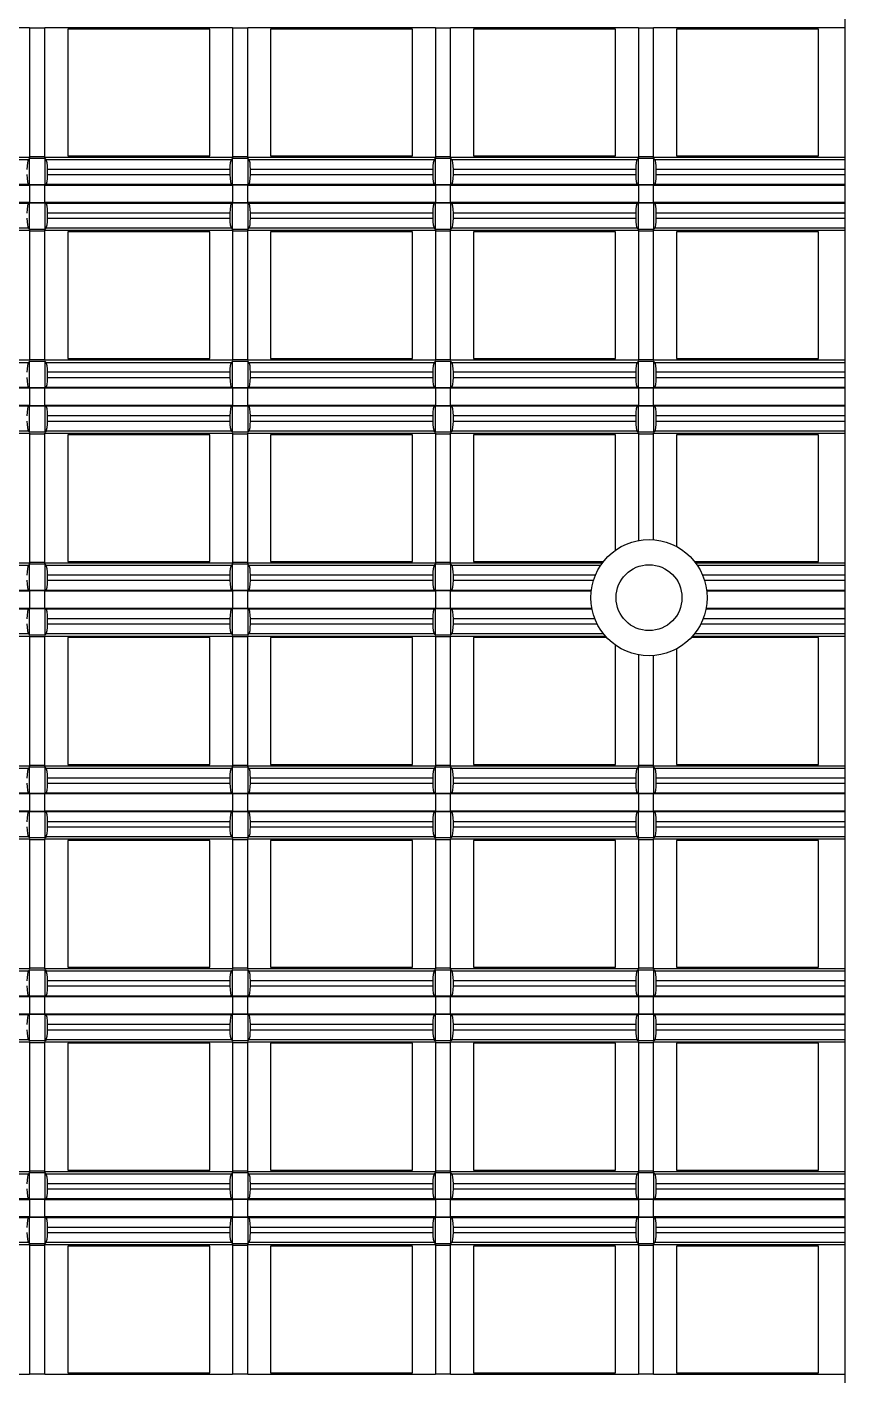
# Model space of a CAD drawing. Header units: inches. Extents: x 0 to 653, y 0 to 346.
# Drawn here: x 111.72 to 127.84, y 268.09 to 294.67 of the extents above; entities that cross this region are included whole.
import ezdxf

# ---------------------------------------------------------------- set-up
doc = ezdxf.new("R2010")
doc.units = ezdxf.units.IN
doc.header["$LTSCALE"] = 35.925693
doc.header["$MEASUREMENT"] = 0
doc.layers.get('0').update_dxf_attribs({"linetype": 'CONTINUOUS'})
doc.layers.add('2', color=7, linetype='CONTINUOUS')
doc.layers.add('71', color=7, linetype='CONTINUOUS')

msp = doc.modelspace()

# ---------------------------------------------------------------- linework, layer by layer
at = {"color": 3, "linetype": 'Continuous'}
msp.add_circle((123.981, 283.418), 0.65, dxfattribs=at)
at = {"layer": '2', "color": 132, "linetype": 'Continuous', "true_color": 0x00cccc}
for p, q in [((127.845, 191.471), (127.845, 319.291)), ((108.072, 294.662), (111.772, 294.662)), ((111.772, 294.662), (111.772, 292.099)), ((112.072, 294.644), (111.772, 294.644)), ((112.072, 292.099), (112.072, 294.662)), ((112.072, 294.662), (115.772, 294.662)), ((112.522, 294.63), (112.522, 292.131)), ((115.322, 294.63), (112.522, 294.63)), ((115.322, 292.131), (115.322, 294.63)), ((115.772, 294.662), (115.772, 292.099)), ((116.072, 294.644), (115.772, 294.644)), ((116.072, 292.099), (116.072, 294.662)), ((116.072, 294.662), (119.771, 294.662)), ((116.522, 294.63), (116.522, 292.131)), ((119.321, 294.63), (116.522, 294.63)), ((119.321, 292.131), (119.321, 294.63)), ((119.771, 294.662), (119.771, 292.099)), ((120.071, 294.644), (119.771, 294.644)), ((120.071, 292.099), (120.071, 294.662)), ((120.071, 294.662), (123.771, 294.662)), ((120.521, 294.63), (120.521, 292.131)), ((123.321, 294.63), (120.521, 294.63)), ((123.321, 292.131), (123.321, 294.63)), ((123.771, 294.662), (123.771, 292.099)), ((124.071, 294.644), (123.771, 294.644)), ((124.071, 292.099), (124.071, 294.662)), ((124.071, 294.662), (127.845, 294.662)), ((124.521, 294.63), (124.521, 292.131)), ((127.321, 294.63), (124.521, 294.63)), ((127.321, 292.131), (127.321, 294.63)), ((111.772, 292.117), (112.072, 292.117)), ((112.522, 292.131), (115.322, 292.131)), ((115.772, 292.117), (116.072, 292.117)), ((116.522, 292.131), (119.321, 292.131)), ((119.771, 292.117), (120.071, 292.117)), ((120.521, 292.131), (123.321, 292.131)), ((123.771, 292.117), (124.071, 292.117)), ((124.521, 292.131), (127.321, 292.131)), ((111.772, 292.099), (108.072, 292.099)), ((108.095, 292.058), (111.748, 292.058)), ((111.772, 292.082), (111.748, 292.058)), ((111.772, 291.558), (111.772, 292.082)), ((111.772, 292.082), (112.072, 292.082)), ((115.772, 292.099), (112.072, 292.099)), ((112.072, 292.082), (112.072, 291.558)), ((112.095, 292.058), (112.072, 292.082)), ((112.095, 292.058), (115.748, 292.058)), ((112.124, 291.762), (112.124, 291.861)), ((115.719, 291.861), (112.124, 291.861)), ((115.719, 291.861), (115.719, 291.762)), ((115.772, 292.082), (115.748, 292.058)), ((115.772, 291.558), (115.772, 292.082)), ((115.772, 292.082), (116.072, 292.082)), ((119.771, 292.099), (116.072, 292.099)), ((116.072, 292.082), (116.072, 291.558)), ((116.095, 292.058), (116.072, 292.082)), ((116.095, 292.058), (119.748, 292.058)), ((116.124, 291.762), (116.124, 291.861)), ((119.719, 291.861), (116.124, 291.861)), ((119.719, 291.861), (119.719, 291.762)), ((119.771, 292.082), (119.748, 292.058)), ((119.771, 291.558), (119.771, 292.082)), ((119.771, 292.082), (120.071, 292.082)), ((123.771, 292.099), (120.071, 292.099)), ((120.071, 292.082), (120.071, 291.558)), ((120.095, 292.058), (120.071, 292.082)), ((120.095, 292.058), (123.748, 292.058)), ((120.124, 291.762), (120.124, 291.861)), ((123.719, 291.861), (120.124, 291.861)), ((123.719, 291.861), (123.719, 291.762)), ((123.771, 292.082), (123.748, 292.058)), ((123.771, 291.558), (123.771, 292.082)), ((123.771, 292.082), (124.071, 292.082)), ((127.845, 292.099), (124.071, 292.099)), ((124.071, 292.082), (124.071, 291.558)), ((124.095, 292.058), (124.071, 292.082)), ((124.095, 292.058), (127.845, 292.058)), ((124.124, 291.762), (124.124, 291.861)), ((127.845, 291.861), (124.124, 291.861)), ((112.124, 291.762), (115.719, 291.762)), ((116.124, 291.762), (119.719, 291.762)), ((120.124, 291.762), (123.719, 291.762)), ((124.124, 291.762), (127.845, 291.762)), ((108.072, 291.554), (111.772, 291.554)), ((111.753, 291.562), (108.09, 291.562)), ((111.753, 291.562), (111.772, 291.558)), ((112.072, 291.558), (111.772, 291.558)), ((111.772, 291.554), (111.772, 291.207)), ((112.072, 291.551), (111.772, 291.551)), ((112.072, 291.558), (112.09, 291.562)), ((112.072, 291.207), (112.072, 291.554)), ((112.072, 291.554), (115.772, 291.554)), ((115.753, 291.562), (112.09, 291.562)), ((115.753, 291.562), (115.772, 291.558)), ((116.072, 291.558), (115.772, 291.558)), ((115.772, 291.554), (115.772, 291.207)), ((116.072, 291.551), (115.772, 291.551)), ((116.072, 291.558), (116.09, 291.562)), ((116.072, 291.207), (116.072, 291.554)), ((116.072, 291.554), (119.771, 291.554)), ((119.753, 291.562), (116.09, 291.562)), ((119.753, 291.562), (119.771, 291.558)), ((120.071, 291.558), (119.771, 291.558)), ((119.771, 291.554), (119.771, 291.207)), ((120.071, 291.551), (119.771, 291.551)), ((120.071, 291.558), (120.09, 291.562)), ((120.071, 291.207), (120.071, 291.554)), ((120.071, 291.554), (123.771, 291.554)), ((123.753, 291.562), (120.09, 291.562)), ((123.753, 291.562), (123.771, 291.558)), ((124.071, 291.558), (123.771, 291.558)), ((123.771, 291.554), (123.771, 291.207)), ((124.071, 291.551), (123.771, 291.551)), ((124.071, 291.558), (124.09, 291.562)), ((124.071, 291.207), (124.071, 291.554)), ((124.071, 291.554), (127.845, 291.554)), ((127.845, 291.562), (124.09, 291.562)), ((111.772, 291.207), (108.072, 291.207)), ((108.09, 291.199), (111.753, 291.199)), ((111.772, 291.203), (111.753, 291.199)), ((111.772, 291.21), (112.072, 291.21)), ((111.772, 290.679), (111.772, 291.203)), ((111.772, 291.203), (112.072, 291.203)), ((115.772, 291.207), (112.072, 291.207)), ((112.072, 291.203), (112.072, 290.679)), ((112.09, 291.199), (112.072, 291.203)), ((112.09, 291.199), (115.753, 291.199)), ((115.772, 291.203), (115.753, 291.199)), ((115.772, 291.21), (116.072, 291.21)), ((115.772, 290.679), (115.772, 291.203)), ((115.772, 291.203), (116.072, 291.203)), ((119.771, 291.207), (116.072, 291.207)), ((116.072, 291.203), (116.072, 290.679)), ((116.09, 291.199), (116.072, 291.203)), ((116.09, 291.199), (119.753, 291.199)), ((119.771, 291.203), (119.753, 291.199)), ((119.771, 291.21), (120.071, 291.21)), ((119.771, 290.679), (119.771, 291.203)), ((119.771, 291.203), (120.071, 291.203)), ((123.771, 291.207), (120.071, 291.207)), ((120.071, 291.203), (120.071, 290.679)), ((120.09, 291.199), (120.071, 291.203)), ((120.09, 291.199), (123.753, 291.199)), ((123.771, 291.203), (123.753, 291.199)), ((123.771, 291.21), (124.071, 291.21)), ((123.771, 290.679), (123.771, 291.203)), ((123.771, 291.203), (124.071, 291.203)), ((127.845, 291.207), (124.071, 291.207)), ((124.071, 291.203), (124.071, 290.679)), ((124.09, 291.199), (124.071, 291.203)), ((124.09, 291.199), (127.845, 291.199)), ((112.124, 290.9), (112.124, 291)), ((115.719, 291), (112.124, 291)), ((112.124, 290.9), (115.719, 290.9)), ((115.719, 291), (115.719, 290.9)), ((116.124, 290.9), (116.124, 291)), ((119.719, 291), (116.124, 291)), ((116.124, 290.9), (119.719, 290.9)), ((119.719, 291), (119.719, 290.9)), ((120.124, 290.9), (120.124, 291)), ((123.719, 291), (120.124, 291)), ((120.124, 290.9), (123.719, 290.9)), ((123.719, 291), (123.719, 290.9)), ((124.124, 290.9), (124.124, 291)), ((127.845, 291), (124.124, 291)), ((124.124, 290.9), (127.845, 290.9)), ((108.072, 290.662), (111.772, 290.662)), ((111.748, 290.703), (108.095, 290.703)), ((111.748, 290.703), (111.772, 290.679)), ((112.072, 290.679), (111.772, 290.679)), ((111.772, 290.662), (111.772, 288.099)), ((112.072, 290.644), (111.772, 290.644)), ((112.072, 290.679), (112.095, 290.703)), ((112.072, 288.099), (112.072, 290.662)), ((112.072, 290.662), (115.772, 290.662)), ((115.748, 290.703), (112.095, 290.703)), ((112.522, 290.631), (112.522, 288.131)), ((115.322, 290.631), (112.522, 290.631)), ((115.322, 288.131), (115.322, 290.631)), ((115.748, 290.703), (115.772, 290.679)), ((116.072, 290.679), (115.772, 290.679)), ((115.772, 290.662), (115.772, 288.099)), ((116.072, 290.644), (115.772, 290.644)), ((116.072, 290.679), (116.095, 290.703)), ((116.072, 288.099), (116.072, 290.662)), ((116.072, 290.662), (119.771, 290.662)), ((119.748, 290.703), (116.095, 290.703)), ((116.522, 290.631), (116.522, 288.131)), ((119.321, 290.631), (116.522, 290.631)), ((119.321, 288.131), (119.321, 290.631)), ((119.748, 290.703), (119.771, 290.679)), ((120.071, 290.679), (119.771, 290.679)), ((119.771, 290.662), (119.771, 288.099)), ((120.071, 290.644), (119.771, 290.644)), ((120.071, 290.679), (120.095, 290.703)), ((120.071, 288.099), (120.071, 290.662)), ((120.071, 290.662), (123.771, 290.662)), ((123.748, 290.703), (120.095, 290.703)), ((120.521, 290.631), (120.521, 288.131)), ((123.321, 290.631), (120.521, 290.631)), ((123.321, 288.131), (123.321, 290.631)), ((123.748, 290.703), (123.771, 290.679)), ((124.071, 290.679), (123.771, 290.679)), ((123.771, 290.662), (123.771, 288.099)), ((124.071, 290.644), (123.771, 290.644)), ((124.071, 290.679), (124.095, 290.703)), ((124.071, 288.099), (124.071, 290.662)), ((124.071, 290.662), (127.845, 290.662)), ((127.845, 290.703), (124.095, 290.703)), ((124.521, 290.631), (124.521, 288.131)), ((127.321, 290.631), (124.521, 290.631)), ((127.321, 288.131), (127.321, 290.631)), ((112.522, 288.131), (115.322, 288.131)), ((116.522, 288.131), (119.321, 288.131)), ((120.521, 288.131), (123.321, 288.131)), ((124.521, 288.131), (127.321, 288.131)), ((111.772, 288.099), (108.072, 288.099)), ((108.095, 288.058), (111.748, 288.058)), ((111.772, 288.082), (111.748, 288.058)), ((111.772, 288.117), (112.072, 288.117)), ((111.772, 287.558), (111.772, 288.082)), ((111.772, 288.082), (112.072, 288.082)), ((115.772, 288.099), (112.072, 288.099)), ((112.072, 288.082), (112.072, 287.558)), ((112.095, 288.058), (112.072, 288.082)), ((112.095, 288.058), (115.748, 288.058)), ((112.124, 287.762), (112.124, 287.861)), ((115.719, 287.861), (112.124, 287.861)), ((115.719, 287.861), (115.719, 287.762)), ((115.772, 288.082), (115.748, 288.058)), ((115.772, 288.117), (116.072, 288.117)), ((115.772, 287.558), (115.772, 288.082)), ((115.772, 288.082), (116.072, 288.082)), ((119.771, 288.099), (116.072, 288.099)), ((116.072, 288.082), (116.072, 287.558)), ((116.095, 288.058), (116.072, 288.082)), ((116.095, 288.058), (119.748, 288.058)), ((116.124, 287.762), (116.124, 287.861)), ((119.719, 287.861), (116.124, 287.861)), ((119.719, 287.861), (119.719, 287.762)), ((119.771, 288.082), (119.748, 288.058)), ((119.771, 288.117), (120.071, 288.117)), ((119.771, 287.558), (119.771, 288.082)), ((119.771, 288.082), (120.071, 288.082)), ((123.771, 288.099), (120.071, 288.099)), ((120.071, 288.082), (120.071, 287.558)), ((120.095, 288.058), (120.071, 288.082)), ((120.095, 288.058), (123.748, 288.058)), ((120.124, 287.762), (120.124, 287.861)), ((123.719, 287.861), (120.124, 287.861)), ((123.719, 287.861), (123.719, 287.762)), ((123.771, 288.082), (123.748, 288.058)), ((123.771, 288.117), (124.071, 288.117)), ((123.771, 287.558), (123.771, 288.082)), ((123.771, 288.082), (124.071, 288.082)), ((127.845, 288.099), (124.071, 288.099)), ((124.071, 288.082), (124.071, 287.558)), ((124.095, 288.058), (124.071, 288.082)), ((124.095, 288.058), (127.845, 288.058)), ((124.124, 287.762), (124.124, 287.861)), ((127.845, 287.861), (124.124, 287.861)), ((112.124, 287.762), (115.719, 287.762)), ((116.124, 287.762), (119.719, 287.762)), ((120.124, 287.762), (123.719, 287.762)), ((124.124, 287.762), (127.845, 287.762)), ((108.072, 287.555), (111.772, 287.555)), ((111.753, 287.562), (108.09, 287.562)), ((111.753, 287.562), (111.772, 287.558)), ((112.072, 287.558), (111.772, 287.558)), ((111.772, 287.555), (111.772, 287.207)), ((112.072, 287.551), (111.772, 287.551)), ((112.072, 287.558), (112.09, 287.562)), ((112.072, 287.207), (112.072, 287.555)), ((112.072, 287.555), (115.772, 287.555)), ((115.753, 287.562), (112.09, 287.562)), ((115.753, 287.562), (115.772, 287.558)), ((116.072, 287.558), (115.772, 287.558)), ((115.772, 287.555), (115.772, 287.207)), ((116.072, 287.551), (115.772, 287.551)), ((116.072, 287.558), (116.09, 287.562)), ((116.072, 287.207), (116.072, 287.555)), ((116.072, 287.555), (119.771, 287.555)), ((119.753, 287.562), (116.09, 287.562)), ((119.753, 287.562), (119.771, 287.558)), ((120.071, 287.558), (119.771, 287.558)), ((119.771, 287.555), (119.771, 287.207)), ((120.071, 287.551), (119.771, 287.551)), ((120.071, 287.558), (120.09, 287.562)), ((120.071, 287.207), (120.071, 287.555)), ((120.071, 287.555), (123.771, 287.555)), ((123.753, 287.562), (120.09, 287.562)), ((123.753, 287.562), (123.771, 287.558)), ((124.071, 287.558), (123.771, 287.558)), ((123.771, 287.555), (123.771, 287.207)), ((124.071, 287.551), (123.771, 287.551)), ((124.071, 287.558), (124.09, 287.562)), ((124.071, 287.207), (124.071, 287.555)), ((124.071, 287.555), (127.845, 287.555)), ((127.845, 287.562), (124.09, 287.562)), ((111.772, 287.207), (108.072, 287.207)), ((108.09, 287.199), (111.753, 287.199)), ((111.772, 287.203), (111.753, 287.199)), ((111.772, 287.21), (112.072, 287.21)), ((111.772, 286.68), (111.772, 287.203)), ((111.772, 287.203), (112.072, 287.203)), ((115.772, 287.207), (112.072, 287.207)), ((112.072, 287.203), (112.072, 286.68)), ((112.09, 287.199), (112.072, 287.203)), ((112.09, 287.199), (115.753, 287.199)), ((115.772, 287.203), (115.753, 287.199)), ((115.772, 287.21), (116.072, 287.21)), ((115.772, 286.68), (115.772, 287.203)), ((115.772, 287.203), (116.072, 287.203)), ((119.771, 287.207), (116.072, 287.207)), ((116.072, 287.203), (116.072, 286.68)), ((116.09, 287.199), (116.072, 287.203)), ((116.09, 287.199), (119.753, 287.199)), ((119.771, 287.203), (119.753, 287.199)), ((119.771, 287.21), (120.071, 287.21)), ((119.771, 286.68), (119.771, 287.203)), ((119.771, 287.203), (120.071, 287.203)), ((123.771, 287.207), (120.071, 287.207)), ((120.071, 287.203), (120.071, 286.68)), ((120.09, 287.199), (120.071, 287.203)), ((120.09, 287.199), (123.753, 287.199)), ((123.771, 287.203), (123.753, 287.199)), ((123.771, 287.21), (124.071, 287.21)), ((123.771, 286.68), (123.771, 287.203)), ((123.771, 287.203), (124.071, 287.203)), ((127.845, 287.207), (124.071, 287.207)), ((124.071, 287.203), (124.071, 286.68)), ((124.09, 287.199), (124.071, 287.203)), ((124.09, 287.199), (127.845, 287.199)), ((112.124, 286.9), (112.124, 287)), ((115.719, 287), (112.124, 287)), ((112.124, 286.9), (115.719, 286.9)), ((115.719, 287), (115.719, 286.9)), ((116.124, 286.9), (116.124, 287)), ((119.719, 287), (116.124, 287)), ((116.124, 286.9), (119.719, 286.9)), ((119.719, 287), (119.719, 286.9)), ((120.124, 286.9), (120.124, 287)), ((123.719, 287), (120.124, 287)), ((120.124, 286.9), (123.719, 286.9)), ((123.719, 287), (123.719, 286.9)), ((124.124, 286.9), (124.124, 287)), ((127.845, 287), (124.124, 287)), ((124.124, 286.9), (127.845, 286.9)), ((108.072, 286.662), (111.772, 286.662)), ((111.748, 286.703), (108.095, 286.703)), ((111.748, 286.703), (111.772, 286.68)), ((112.072, 286.68), (111.772, 286.68)), ((111.772, 286.662), (111.772, 284.099)), ((112.072, 286.644), (111.772, 286.644)), ((112.072, 286.68), (112.095, 286.703)), ((112.072, 284.099), (112.072, 286.662)), ((112.072, 286.662), (115.772, 286.662)), ((115.748, 286.703), (112.095, 286.703)), ((112.522, 286.631), (112.522, 284.131)), ((115.322, 286.631), (112.522, 286.631)), ((115.322, 284.131), (115.322, 286.631)), ((115.748, 286.703), (115.772, 286.68)), ((116.072, 286.68), (115.772, 286.68)), ((115.772, 286.662), (115.772, 284.099)), ((116.072, 286.644), (115.772, 286.644)), ((116.072, 286.68), (116.095, 286.703)), ((116.072, 284.099), (116.072, 286.662)), ((116.072, 286.662), (119.771, 286.662)), ((119.748, 286.703), (116.095, 286.703)), ((116.522, 286.631), (116.522, 284.131)), ((119.321, 286.631), (116.522, 286.631)), ((119.321, 284.131), (119.321, 286.631)), ((119.748, 286.703), (119.771, 286.68)), ((120.071, 286.68), (119.771, 286.68)), ((119.771, 286.662), (119.771, 284.099)), ((120.071, 286.644), (119.771, 286.644)), ((120.071, 286.68), (120.095, 286.703)), ((120.071, 284.099), (120.071, 286.662)), ((120.071, 286.662), (123.771, 286.662)), ((123.748, 286.703), (120.095, 286.703)), ((120.521, 286.631), (120.521, 284.131)), ((123.321, 286.631), (120.521, 286.631)), ((123.321, 284.355), (123.321, 286.631)), ((123.748, 286.703), (123.771, 286.68)), ((124.071, 286.68), (123.771, 286.68)), ((123.771, 286.662), (123.771, 284.545)), ((124.071, 286.644), (123.771, 286.644)), ((124.071, 286.68), (124.095, 286.703)), ((124.071, 284.56), (124.071, 286.662)), ((124.071, 286.662), (127.845, 286.662)), ((127.845, 286.703), (124.095, 286.703)), ((124.521, 286.631), (124.521, 284.429)), ((127.321, 286.631), (124.521, 286.631)), ((127.321, 284.131), (127.321, 286.631)), ((111.772, 284.099), (108.072, 284.099)), ((108.095, 284.058), (111.748, 284.058)), ((111.772, 284.082), (111.748, 284.058)), ((111.772, 284.117), (112.072, 284.117)), ((111.772, 283.558), (111.772, 284.082)), ((111.772, 284.082), (112.072, 284.082)), ((115.772, 284.099), (112.072, 284.099)), ((112.072, 284.082), (112.072, 283.558)), ((112.095, 284.058), (112.072, 284.082)), ((112.095, 284.058), (115.748, 284.058)), ((112.522, 284.131), (115.322, 284.131)), ((115.772, 284.082), (115.748, 284.058)), ((115.772, 284.117), (116.072, 284.117)), ((115.772, 283.558), (115.772, 284.082)), ((115.772, 284.082), (116.072, 284.082)), ((119.771, 284.099), (116.072, 284.099)), ((116.072, 284.082), (116.072, 283.558)), ((116.095, 284.058), (116.072, 284.082)), ((116.095, 284.058), (119.748, 284.058)), ((116.522, 284.131), (119.321, 284.131)), ((119.771, 284.082), (119.748, 284.058)), ((119.771, 284.117), (120.071, 284.117)), ((119.771, 283.558), (119.771, 284.082)), ((119.771, 284.082), (120.071, 284.082)), ((123.06, 284.099), (120.071, 284.099)), ((120.071, 284.082), (120.071, 283.558)), ((120.095, 284.058), (120.071, 284.082)), ((120.095, 284.058), (123.031, 284.058)), ((120.521, 284.131), (123.084, 284.131)), ((124.878, 284.131), (127.321, 284.131)), ((127.845, 284.099), (124.902, 284.099)), ((124.931, 284.058), (127.845, 284.058)), ((112.124, 283.762), (112.124, 283.861)), ((115.719, 283.861), (112.124, 283.861)), ((112.124, 283.762), (115.719, 283.762)), ((115.719, 283.861), (115.719, 283.762)), ((116.124, 283.762), (116.124, 283.861)), ((119.719, 283.861), (116.124, 283.861)), ((116.124, 283.762), (119.719, 283.762)), ((119.719, 283.861), (119.719, 283.762)), ((120.124, 283.762), (120.124, 283.861)), ((122.925, 283.861), (120.124, 283.861)), ((120.124, 283.762), (122.888, 283.762)), ((127.845, 283.861), (125.038, 283.861)), ((125.074, 283.762), (127.845, 283.762)), ((108.072, 283.555), (111.772, 283.555)), ((111.753, 283.562), (108.09, 283.562)), ((111.753, 283.562), (111.772, 283.558)), ((112.072, 283.558), (111.772, 283.558)), ((111.772, 283.555), (111.772, 283.207)), ((112.072, 283.551), (111.772, 283.551)), ((112.072, 283.558), (112.09, 283.562)), ((112.072, 283.207), (112.072, 283.555)), ((112.072, 283.555), (115.772, 283.555)), ((115.753, 283.562), (112.09, 283.562)), ((115.753, 283.562), (115.772, 283.558)), ((116.072, 283.558), (115.772, 283.558)), ((115.772, 283.555), (115.772, 283.207)), ((116.072, 283.551), (115.772, 283.551)), ((116.072, 283.558), (116.09, 283.562)), ((116.072, 283.207), (116.072, 283.555)), ((116.072, 283.555), (119.771, 283.555)), ((119.753, 283.562), (116.09, 283.562)), ((119.753, 283.562), (119.771, 283.558)), ((120.071, 283.558), (119.771, 283.558)), ((119.771, 283.555), (119.771, 283.207)), ((120.071, 283.551), (119.771, 283.551)), ((120.071, 283.558), (120.09, 283.562)), ((120.071, 283.207), (120.071, 283.555)), ((120.071, 283.555), (122.844, 283.555)), ((122.845, 283.562), (120.09, 283.562)), ((127.845, 283.562), (125.118, 283.562)), ((125.119, 283.555), (127.845, 283.555)), ((111.772, 283.207), (108.072, 283.207)), ((108.09, 283.2), (111.753, 283.2)), ((111.772, 283.203), (111.753, 283.2)), ((111.772, 283.21), (112.072, 283.21)), ((111.772, 282.68), (111.772, 283.203)), ((111.772, 283.203), (112.072, 283.203)), ((115.772, 283.207), (112.072, 283.207)), ((112.072, 283.203), (112.072, 282.68)), ((112.09, 283.2), (112.072, 283.203)), ((112.09, 283.2), (115.753, 283.2)), ((115.772, 283.203), (115.753, 283.2)), ((115.772, 283.21), (116.072, 283.21)), ((115.772, 282.68), (115.772, 283.203)), ((115.772, 283.203), (116.072, 283.203)), ((119.771, 283.207), (116.072, 283.207)), ((116.072, 283.203), (116.072, 282.68)), ((116.09, 283.2), (116.072, 283.203)), ((116.09, 283.2), (119.753, 283.2)), ((119.771, 283.203), (119.753, 283.2)), ((119.771, 283.21), (120.071, 283.21)), ((119.771, 282.68), (119.771, 283.203)), ((119.771, 283.203), (120.071, 283.203)), ((122.856, 283.207), (120.071, 283.207)), ((120.071, 283.203), (120.071, 282.68)), ((120.09, 283.2), (120.071, 283.203)), ((120.09, 283.2), (122.857, 283.2)), ((125.105, 283.2), (127.845, 283.2)), ((127.845, 283.207), (125.107, 283.207)), ((112.124, 282.9), (112.124, 283)), ((115.719, 283), (112.124, 283)), ((112.124, 282.9), (115.719, 282.9)), ((115.719, 283), (115.719, 282.9)), ((116.124, 282.9), (116.124, 283)), ((119.719, 283), (116.124, 283)), ((116.124, 282.9), (119.719, 282.9)), ((119.719, 283), (119.719, 282.9)), ((120.124, 282.9), (120.124, 283)), ((122.915, 283), (120.124, 283)), ((120.124, 282.9), (122.96, 282.9)), ((125.002, 282.9), (127.845, 282.9)), ((127.845, 283), (125.047, 283)), ((108.072, 282.662), (111.772, 282.662)), ((111.748, 282.703), (108.095, 282.703)), ((111.748, 282.703), (111.772, 282.68)), ((112.072, 282.68), (111.772, 282.68)), ((111.772, 282.662), (111.772, 280.099)), ((112.072, 282.644), (111.772, 282.644)), ((112.072, 282.68), (112.095, 282.703)), ((112.072, 280.099), (112.072, 282.662)), ((112.072, 282.662), (115.772, 282.662)), ((115.748, 282.703), (112.095, 282.703)), ((112.522, 282.631), (112.522, 280.131)), ((115.322, 282.631), (112.522, 282.631)), ((115.322, 280.131), (115.322, 282.631)), ((115.748, 282.703), (115.772, 282.68)), ((116.072, 282.68), (115.772, 282.68)), ((115.772, 282.662), (115.772, 280.099)), ((116.072, 282.644), (115.772, 282.644)), ((116.072, 282.68), (116.095, 282.703)), ((116.072, 280.099), (116.072, 282.662)), ((116.072, 282.662), (119.771, 282.662)), ((119.748, 282.703), (116.095, 282.703)), ((116.522, 282.631), (116.522, 280.131)), ((119.321, 282.631), (116.522, 282.631)), ((119.321, 280.131), (119.321, 282.631)), ((119.748, 282.703), (119.771, 282.68)), ((120.071, 282.68), (119.771, 282.68)), ((119.771, 282.662), (119.771, 280.099)), ((120.071, 282.644), (119.771, 282.644)), ((120.071, 282.68), (120.095, 282.703)), ((120.071, 280.099), (120.071, 282.662)), ((120.071, 282.662), (123.121, 282.662)), ((123.087, 282.703), (120.095, 282.703)), ((120.521, 282.631), (120.521, 280.131)), ((123.15, 282.631), (120.521, 282.631)), ((127.321, 282.631), (124.813, 282.631)), ((124.841, 282.662), (127.845, 282.662)), ((127.845, 282.703), (124.876, 282.703)), ((127.321, 280.131), (127.321, 282.631)), ((123.321, 280.131), (123.321, 282.482)), ((123.771, 282.292), (123.771, 280.099)), ((124.521, 282.408), (124.521, 280.131)), ((124.071, 280.099), (124.071, 282.277)), ((111.772, 280.099), (108.072, 280.099)), ((108.095, 280.058), (111.748, 280.058)), ((111.772, 280.082), (111.748, 280.058)), ((111.772, 280.117), (112.072, 280.117)), ((111.772, 279.558), (111.772, 280.082)), ((111.772, 280.082), (112.072, 280.082)), ((115.772, 280.099), (112.072, 280.099)), ((112.072, 280.082), (112.072, 279.558)), ((112.095, 280.058), (112.072, 280.082)), ((112.095, 280.058), (115.748, 280.058)), ((112.522, 280.131), (115.322, 280.131)), ((115.772, 280.082), (115.748, 280.058)), ((115.772, 280.117), (116.072, 280.117)), ((115.772, 279.558), (115.772, 280.082)), ((115.772, 280.082), (116.072, 280.082)), ((119.771, 280.099), (116.072, 280.099)), ((116.072, 280.082), (116.072, 279.558)), ((116.095, 280.058), (116.072, 280.082)), ((116.095, 280.058), (119.748, 280.058)), ((116.522, 280.131), (119.321, 280.131)), ((119.771, 280.082), (119.748, 280.058)), ((119.771, 280.117), (120.071, 280.117)), ((119.771, 279.558), (119.771, 280.082)), ((119.771, 280.082), (120.071, 280.082)), ((123.771, 280.099), (120.071, 280.099)), ((120.071, 280.082), (120.071, 279.558)), ((120.095, 280.058), (120.071, 280.082)), ((120.095, 280.058), (123.748, 280.058)), ((120.521, 280.131), (123.321, 280.131)), ((123.771, 280.082), (123.748, 280.058)), ((123.771, 280.117), (124.071, 280.117)), ((123.771, 279.558), (123.771, 280.082)), ((123.771, 280.082), (124.071, 280.082)), ((127.845, 280.099), (124.071, 280.099)), ((124.071, 280.082), (124.071, 279.558)), ((124.095, 280.058), (124.071, 280.082)), ((124.095, 280.058), (127.845, 280.058)), ((124.521, 280.131), (127.321, 280.131)), ((112.124, 279.762), (112.124, 279.861)), ((115.719, 279.861), (112.124, 279.861)), ((112.124, 279.762), (115.719, 279.762)), ((115.719, 279.861), (115.719, 279.762)), ((116.124, 279.762), (116.124, 279.861)), ((119.719, 279.861), (116.124, 279.861)), ((116.124, 279.762), (119.719, 279.762)), ((119.719, 279.861), (119.719, 279.762)), ((120.124, 279.762), (120.124, 279.861)), ((123.719, 279.861), (120.124, 279.861)), ((120.124, 279.762), (123.719, 279.762)), ((123.719, 279.861), (123.719, 279.762)), ((124.124, 279.762), (124.124, 279.861)), ((127.845, 279.861), (124.124, 279.861)), ((124.124, 279.762), (127.845, 279.762)), ((108.072, 279.555), (111.772, 279.555)), ((111.753, 279.562), (108.09, 279.562)), ((111.753, 279.562), (111.772, 279.558)), ((112.072, 279.558), (111.772, 279.558)), ((111.772, 279.555), (111.772, 279.207)), ((112.072, 279.551), (111.772, 279.551)), ((112.072, 279.558), (112.09, 279.562)), ((112.072, 279.207), (112.072, 279.555)), ((112.072, 279.555), (115.772, 279.555)), ((115.753, 279.562), (112.09, 279.562)), ((115.753, 279.562), (115.772, 279.558)), ((116.072, 279.558), (115.772, 279.558)), ((115.772, 279.555), (115.772, 279.207)), ((116.072, 279.551), (115.772, 279.551)), ((116.072, 279.558), (116.09, 279.562)), ((116.072, 279.207), (116.072, 279.555)), ((116.072, 279.555), (119.771, 279.555)), ((119.753, 279.562), (116.09, 279.562)), ((119.753, 279.562), (119.771, 279.558)), ((120.071, 279.558), (119.771, 279.558)), ((119.771, 279.555), (119.771, 279.207)), ((120.071, 279.551), (119.771, 279.551)), ((120.071, 279.558), (120.09, 279.562)), ((120.071, 279.207), (120.071, 279.555)), ((120.071, 279.555), (123.771, 279.555)), ((123.753, 279.562), (120.09, 279.562)), ((123.753, 279.562), (123.771, 279.558)), ((124.071, 279.558), (123.771, 279.558)), ((123.771, 279.555), (123.771, 279.207)), ((124.071, 279.551), (123.771, 279.551)), ((124.071, 279.558), (124.09, 279.562)), ((124.071, 279.207), (124.071, 279.555)), ((124.071, 279.555), (127.845, 279.555)), ((127.845, 279.562), (124.09, 279.562)), ((111.772, 279.207), (108.072, 279.207)), ((108.09, 279.2), (111.753, 279.2)), ((111.772, 279.203), (111.753, 279.2)), ((111.772, 279.21), (112.072, 279.21)), ((111.772, 278.68), (111.772, 279.203)), ((111.772, 279.203), (112.072, 279.203)), ((115.772, 279.207), (112.072, 279.207)), ((112.072, 279.203), (112.072, 278.68)), ((112.09, 279.2), (112.072, 279.203)), ((112.09, 279.2), (115.753, 279.2)), ((115.772, 279.203), (115.753, 279.2)), ((115.772, 279.21), (116.072, 279.21)), ((115.772, 278.68), (115.772, 279.203)), ((115.772, 279.203), (116.072, 279.203)), ((119.771, 279.207), (116.072, 279.207)), ((116.072, 279.203), (116.072, 278.68)), ((116.09, 279.2), (116.072, 279.203)), ((116.09, 279.2), (119.753, 279.2)), ((119.771, 279.203), (119.753, 279.2)), ((119.771, 279.21), (120.071, 279.21)), ((119.771, 278.68), (119.771, 279.203)), ((119.771, 279.203), (120.071, 279.203)), ((123.771, 279.207), (120.071, 279.207)), ((120.071, 279.203), (120.071, 278.68)), ((120.09, 279.2), (120.071, 279.203)), ((120.09, 279.2), (123.753, 279.2)), ((123.771, 279.203), (123.753, 279.2)), ((123.771, 279.21), (124.071, 279.21)), ((123.771, 278.68), (123.771, 279.203)), ((123.771, 279.203), (124.071, 279.203)), ((127.845, 279.207), (124.071, 279.207)), ((124.071, 279.203), (124.071, 278.68)), ((124.09, 279.2), (124.071, 279.203)), ((124.09, 279.2), (127.845, 279.2)), ((112.124, 278.9), (112.124, 279)), ((115.719, 279), (112.124, 279)), ((112.124, 278.9), (115.719, 278.9)), ((115.719, 279), (115.719, 278.9)), ((116.124, 278.9), (116.124, 279)), ((119.719, 279), (116.124, 279)), ((116.124, 278.9), (119.719, 278.9)), ((119.719, 279), (119.719, 278.9)), ((120.124, 278.9), (120.124, 279)), ((123.719, 279), (120.124, 279)), ((120.124, 278.9), (123.719, 278.9)), ((123.719, 279), (123.719, 278.9)), ((124.124, 278.9), (124.124, 279)), ((127.845, 279), (124.124, 279)), ((124.124, 278.9), (127.845, 278.9)), ((108.072, 278.662), (111.772, 278.662)), ((111.748, 278.703), (108.095, 278.703)), ((111.748, 278.703), (111.772, 278.68)), ((112.072, 278.68), (111.772, 278.68)), ((111.772, 278.662), (111.772, 276.099)), ((112.072, 278.644), (111.772, 278.644)), ((112.072, 278.68), (112.095, 278.703)), ((112.072, 276.099), (112.072, 278.662)), ((112.072, 278.662), (115.772, 278.662)), ((115.748, 278.703), (112.095, 278.703)), ((112.522, 278.631), (112.522, 276.131)), ((115.322, 278.631), (112.522, 278.631)), ((115.322, 276.131), (115.322, 278.631)), ((115.748, 278.703), (115.772, 278.68)), ((116.072, 278.68), (115.772, 278.68)), ((115.772, 278.662), (115.772, 276.099)), ((116.072, 278.644), (115.772, 278.644)), ((116.072, 278.68), (116.095, 278.703)), ((116.072, 276.099), (116.072, 278.662)), ((116.072, 278.662), (119.771, 278.662)), ((119.748, 278.703), (116.095, 278.703)), ((116.522, 278.631), (116.522, 276.131)), ((119.321, 278.631), (116.522, 278.631)), ((119.321, 276.131), (119.321, 278.631)), ((119.748, 278.703), (119.771, 278.68)), ((120.071, 278.68), (119.771, 278.68)), ((119.771, 278.662), (119.771, 276.099)), ((120.071, 278.644), (119.771, 278.644)), ((120.071, 278.68), (120.095, 278.703)), ((120.071, 276.099), (120.071, 278.662)), ((120.071, 278.662), (123.771, 278.662)), ((123.748, 278.703), (120.095, 278.703)), ((120.521, 278.631), (120.521, 276.131)), ((123.321, 278.631), (120.521, 278.631)), ((123.321, 276.131), (123.321, 278.631)), ((123.748, 278.703), (123.771, 278.68)), ((124.071, 278.68), (123.771, 278.68)), ((123.771, 278.662), (123.771, 276.099)), ((124.071, 278.644), (123.771, 278.644)), ((124.071, 278.68), (124.095, 278.703)), ((124.071, 276.099), (124.071, 278.662)), ((124.071, 278.662), (127.845, 278.662)), ((127.845, 278.703), (124.095, 278.703)), ((124.521, 278.631), (124.521, 276.131)), ((127.321, 278.631), (124.521, 278.631)), ((127.321, 276.131), (127.321, 278.631)), ((111.772, 276.099), (108.072, 276.099)), ((108.095, 276.059), (111.748, 276.059)), ((111.772, 276.082), (111.748, 276.059)), ((111.772, 276.117), (112.072, 276.117)), ((111.772, 275.558), (111.772, 276.082)), ((111.772, 276.082), (112.072, 276.082)), ((115.772, 276.099), (112.072, 276.099)), ((112.072, 276.082), (112.072, 275.558)), ((112.095, 276.059), (112.072, 276.082)), ((112.095, 276.059), (115.748, 276.059)), ((112.522, 276.131), (115.322, 276.131)), ((115.772, 276.082), (115.748, 276.059)), ((115.772, 276.117), (116.072, 276.117)), ((115.772, 275.558), (115.772, 276.082)), ((115.772, 276.082), (116.072, 276.082)), ((119.771, 276.099), (116.072, 276.099)), ((116.072, 276.082), (116.072, 275.558)), ((116.095, 276.059), (116.072, 276.082)), ((116.095, 276.059), (119.748, 276.059)), ((116.522, 276.131), (119.321, 276.131)), ((119.771, 276.082), (119.748, 276.059)), ((119.771, 276.117), (120.071, 276.117)), ((119.771, 275.558), (119.771, 276.082)), ((119.771, 276.082), (120.071, 276.082)), ((123.771, 276.099), (120.071, 276.099)), ((120.071, 276.082), (120.071, 275.558)), ((120.095, 276.059), (120.071, 276.082)), ((120.095, 276.059), (123.748, 276.059)), ((120.521, 276.131), (123.321, 276.131)), ((123.771, 276.082), (123.748, 276.059)), ((123.771, 276.117), (124.071, 276.117)), ((123.771, 275.558), (123.771, 276.082)), ((123.771, 276.082), (124.071, 276.082)), ((127.845, 276.099), (124.071, 276.099)), ((124.071, 276.082), (124.071, 275.558)), ((124.095, 276.059), (124.071, 276.082)), ((124.095, 276.059), (127.845, 276.059)), ((124.521, 276.131), (127.321, 276.131)), ((112.124, 275.762), (112.124, 275.862)), ((115.719, 275.862), (112.124, 275.862)), ((112.124, 275.762), (115.719, 275.762)), ((115.719, 275.862), (115.719, 275.762)), ((116.124, 275.762), (116.124, 275.862)), ((119.719, 275.862), (116.124, 275.862)), ((116.124, 275.762), (119.719, 275.762)), ((119.719, 275.862), (119.719, 275.762)), ((120.124, 275.762), (120.124, 275.862)), ((123.719, 275.862), (120.124, 275.862)), ((120.124, 275.762), (123.719, 275.762)), ((123.719, 275.862), (123.719, 275.762)), ((124.124, 275.762), (124.124, 275.862)), ((127.845, 275.862), (124.124, 275.862)), ((124.124, 275.762), (127.845, 275.762)), ((108.072, 275.555), (111.772, 275.555)), ((111.753, 275.562), (108.09, 275.562)), ((111.753, 275.562), (111.772, 275.558)), ((112.072, 275.558), (111.772, 275.558)), ((111.772, 275.555), (111.772, 275.207)), ((112.072, 275.551), (111.772, 275.551)), ((112.072, 275.558), (112.09, 275.562)), ((112.072, 275.207), (112.072, 275.555)), ((112.072, 275.555), (115.772, 275.555)), ((115.753, 275.562), (112.09, 275.562)), ((115.753, 275.562), (115.772, 275.558)), ((116.072, 275.558), (115.772, 275.558)), ((115.772, 275.555), (115.772, 275.207)), ((116.072, 275.551), (115.772, 275.551)), ((116.072, 275.558), (116.09, 275.562)), ((116.072, 275.207), (116.072, 275.555)), ((116.072, 275.555), (119.771, 275.555)), ((119.753, 275.562), (116.09, 275.562)), ((119.753, 275.562), (119.771, 275.558)), ((120.071, 275.558), (119.771, 275.558)), ((119.771, 275.555), (119.771, 275.207)), ((120.071, 275.551), (119.771, 275.551)), ((120.071, 275.558), (120.09, 275.562)), ((120.071, 275.207), (120.071, 275.555)), ((120.071, 275.555), (123.771, 275.555)), ((123.753, 275.562), (120.09, 275.562)), ((123.753, 275.562), (123.771, 275.558)), ((124.071, 275.558), (123.771, 275.558)), ((123.771, 275.555), (123.771, 275.207)), ((124.071, 275.551), (123.771, 275.551)), ((124.071, 275.558), (124.09, 275.562)), ((124.071, 275.207), (124.071, 275.555)), ((124.071, 275.555), (127.845, 275.555)), ((127.845, 275.562), (124.09, 275.562)), ((111.772, 275.207), (108.072, 275.207)), ((108.09, 275.2), (111.753, 275.2)), ((111.772, 275.203), (111.753, 275.2)), ((111.772, 275.21), (112.072, 275.21)), ((111.772, 274.68), (111.772, 275.203)), ((111.772, 275.203), (112.072, 275.203)), ((115.772, 275.207), (112.072, 275.207)), ((112.072, 275.203), (112.072, 274.68)), ((112.09, 275.2), (112.072, 275.203)), ((112.09, 275.2), (115.753, 275.2)), ((115.772, 275.203), (115.753, 275.2)), ((115.772, 275.21), (116.072, 275.21)), ((115.772, 274.68), (115.772, 275.203)), ((115.772, 275.203), (116.072, 275.203)), ((119.771, 275.207), (116.072, 275.207)), ((116.072, 275.203), (116.072, 274.68)), ((116.09, 275.2), (116.072, 275.203)), ((116.09, 275.2), (119.753, 275.2)), ((119.771, 275.203), (119.753, 275.2)), ((119.771, 275.21), (120.071, 275.21)), ((119.771, 274.68), (119.771, 275.203)), ((119.771, 275.203), (120.071, 275.203)), ((123.771, 275.207), (120.071, 275.207)), ((120.071, 275.203), (120.071, 274.68)), ((120.09, 275.2), (120.071, 275.203)), ((120.09, 275.2), (123.753, 275.2)), ((123.771, 275.203), (123.753, 275.2)), ((123.771, 275.21), (124.071, 275.21)), ((123.771, 274.68), (123.771, 275.203)), ((123.771, 275.203), (124.071, 275.203)), ((127.845, 275.207), (124.071, 275.207)), ((124.071, 275.203), (124.071, 274.68)), ((124.09, 275.2), (124.071, 275.203)), ((124.09, 275.2), (127.845, 275.2)), ((112.124, 274.9), (112.124, 275)), ((115.719, 275), (112.124, 275)), ((112.124, 274.9), (115.719, 274.9)), ((115.719, 275), (115.719, 274.9)), ((116.124, 274.9), (116.124, 275)), ((119.719, 275), (116.124, 275)), ((116.124, 274.9), (119.719, 274.9)), ((119.719, 275), (119.719, 274.9)), ((120.124, 274.9), (120.124, 275)), ((123.719, 275), (120.124, 275)), ((120.124, 274.9), (123.719, 274.9)), ((123.719, 275), (123.719, 274.9)), ((124.124, 274.9), (124.124, 275)), ((127.845, 275), (124.124, 275)), ((124.124, 274.9), (127.845, 274.9)), ((108.072, 274.662), (111.772, 274.662)), ((111.748, 274.703), (108.095, 274.703)), ((111.748, 274.703), (111.772, 274.68)), ((112.072, 274.68), (111.772, 274.68)), ((111.772, 274.662), (111.772, 272.1)), ((112.072, 274.644), (111.772, 274.644)), ((112.072, 274.68), (112.095, 274.703)), ((112.072, 272.1), (112.072, 274.662)), ((112.072, 274.662), (115.772, 274.662)), ((115.748, 274.703), (112.095, 274.703)), ((112.522, 274.631), (112.522, 272.131)), ((115.322, 274.631), (112.522, 274.631)), ((115.322, 272.131), (115.322, 274.631)), ((115.748, 274.703), (115.772, 274.68)), ((116.072, 274.68), (115.772, 274.68)), ((115.772, 274.662), (115.772, 272.1)), ((116.072, 274.644), (115.772, 274.644)), ((116.072, 274.68), (116.095, 274.703)), ((116.072, 272.1), (116.072, 274.662)), ((116.072, 274.662), (119.771, 274.662)), ((119.748, 274.703), (116.095, 274.703)), ((116.522, 274.631), (116.522, 272.131)), ((119.321, 274.631), (116.522, 274.631)), ((119.321, 272.131), (119.321, 274.631)), ((119.748, 274.703), (119.771, 274.68)), ((120.071, 274.68), (119.771, 274.68)), ((119.771, 274.662), (119.771, 272.1)), ((120.071, 274.644), (119.771, 274.644)), ((120.071, 274.68), (120.095, 274.703)), ((120.071, 272.1), (120.071, 274.662)), ((120.071, 274.662), (123.771, 274.662)), ((123.748, 274.703), (120.095, 274.703)), ((120.521, 274.631), (120.521, 272.131)), ((123.321, 274.631), (120.521, 274.631)), ((123.321, 272.131), (123.321, 274.631)), ((123.748, 274.703), (123.771, 274.68)), ((124.071, 274.68), (123.771, 274.68)), ((123.771, 274.662), (123.771, 272.1)), ((124.071, 274.644), (123.771, 274.644)), ((124.071, 274.68), (124.095, 274.703)), ((124.071, 272.1), (124.071, 274.662)), ((124.071, 274.662), (127.845, 274.662)), ((127.845, 274.703), (124.095, 274.703)), ((124.521, 274.631), (124.521, 272.131)), ((127.321, 274.631), (124.521, 274.631)), ((127.321, 272.131), (127.321, 274.631)), ((111.772, 272.1), (108.072, 272.1)), ((108.095, 272.059), (111.748, 272.059)), ((111.772, 272.082), (111.748, 272.059)), ((111.772, 272.117), (112.072, 272.117)), ((111.772, 271.558), (111.772, 272.082)), ((111.772, 272.082), (112.072, 272.082)), ((115.772, 272.1), (112.072, 272.1)), ((112.072, 272.082), (112.072, 271.558)), ((112.095, 272.059), (112.072, 272.082)), ((112.095, 272.059), (115.748, 272.059)), ((112.522, 272.131), (115.322, 272.131)), ((115.772, 272.082), (115.748, 272.059)), ((115.772, 272.117), (116.072, 272.117)), ((115.772, 271.558), (115.772, 272.082)), ((115.772, 272.082), (116.072, 272.082)), ((119.771, 272.1), (116.072, 272.1)), ((116.072, 272.082), (116.072, 271.558)), ((116.095, 272.059), (116.072, 272.082)), ((116.095, 272.059), (119.748, 272.059)), ((116.522, 272.131), (119.321, 272.131)), ((119.771, 272.082), (119.748, 272.059)), ((119.771, 272.117), (120.071, 272.117)), ((119.771, 271.558), (119.771, 272.082)), ((119.771, 272.082), (120.071, 272.082)), ((123.771, 272.1), (120.071, 272.1)), ((120.071, 272.082), (120.071, 271.558)), ((120.095, 272.059), (120.071, 272.082)), ((120.095, 272.059), (123.748, 272.059)), ((120.521, 272.131), (123.321, 272.131)), ((123.771, 272.082), (123.748, 272.059)), ((123.771, 272.117), (124.071, 272.117)), ((123.771, 271.558), (123.771, 272.082)), ((123.771, 272.082), (124.071, 272.082)), ((127.845, 272.1), (124.071, 272.1)), ((124.071, 272.082), (124.071, 271.558)), ((124.095, 272.059), (124.071, 272.082)), ((124.095, 272.059), (127.845, 272.059)), ((124.521, 272.131), (127.321, 272.131)), ((112.124, 271.762), (112.124, 271.862)), ((115.719, 271.862), (112.124, 271.862)), ((112.124, 271.762), (115.719, 271.762)), ((115.719, 271.862), (115.719, 271.762)), ((116.124, 271.762), (116.124, 271.862)), ((119.719, 271.862), (116.124, 271.862)), ((116.124, 271.762), (119.719, 271.762)), ((119.719, 271.862), (119.719, 271.762)), ((120.124, 271.762), (120.124, 271.862)), ((123.719, 271.862), (120.124, 271.862)), ((120.124, 271.762), (123.719, 271.762)), ((123.719, 271.862), (123.719, 271.762)), ((124.124, 271.762), (124.124, 271.862)), ((127.845, 271.862), (124.124, 271.862)), ((124.124, 271.762), (127.845, 271.762)), ((108.072, 271.555), (111.772, 271.555)), ((111.753, 271.562), (108.09, 271.562)), ((111.753, 271.562), (111.772, 271.558)), ((112.072, 271.558), (111.772, 271.558)), ((111.772, 271.555), (111.772, 271.207)), ((112.072, 271.551), (111.772, 271.551)), ((112.072, 271.558), (112.09, 271.562)), ((112.072, 271.207), (112.072, 271.555)), ((112.072, 271.555), (115.772, 271.555)), ((115.753, 271.562), (112.09, 271.562)), ((115.753, 271.562), (115.772, 271.558)), ((116.072, 271.558), (115.772, 271.558)), ((115.772, 271.555), (115.772, 271.207)), ((116.072, 271.551), (115.772, 271.551)), ((116.072, 271.558), (116.09, 271.562)), ((116.072, 271.207), (116.072, 271.555)), ((116.072, 271.555), (119.771, 271.555)), ((119.753, 271.562), (116.09, 271.562)), ((119.753, 271.562), (119.771, 271.558)), ((120.071, 271.558), (119.771, 271.558)), ((119.771, 271.555), (119.771, 271.207)), ((120.071, 271.551), (119.771, 271.551)), ((120.071, 271.558), (120.09, 271.562)), ((120.071, 271.207), (120.071, 271.555)), ((120.071, 271.555), (123.771, 271.555)), ((123.753, 271.562), (120.09, 271.562)), ((123.753, 271.562), (123.771, 271.558)), ((124.071, 271.558), (123.771, 271.558)), ((123.771, 271.555), (123.771, 271.207)), ((124.071, 271.551), (123.771, 271.551)), ((124.071, 271.558), (124.09, 271.562)), ((124.071, 271.207), (124.071, 271.555)), ((124.071, 271.555), (127.845, 271.555)), ((127.845, 271.562), (124.09, 271.562)), ((111.772, 271.207), (108.072, 271.207)), ((108.09, 271.2), (111.753, 271.2)), ((111.772, 271.203), (111.753, 271.2)), ((111.772, 271.21), (112.072, 271.21)), ((111.772, 270.68), (111.772, 271.203)), ((111.772, 271.203), (112.072, 271.203)), ((115.772, 271.207), (112.072, 271.207)), ((112.072, 271.203), (112.072, 270.68)), ((112.09, 271.2), (112.072, 271.203)), ((112.09, 271.2), (115.753, 271.2)), ((115.772, 271.203), (115.753, 271.2)), ((115.772, 271.21), (116.072, 271.21)), ((115.772, 270.68), (115.772, 271.203)), ((115.772, 271.203), (116.072, 271.203)), ((119.771, 271.207), (116.072, 271.207)), ((116.072, 271.203), (116.072, 270.68)), ((116.09, 271.2), (116.072, 271.203)), ((116.09, 271.2), (119.753, 271.2)), ((119.771, 271.203), (119.753, 271.2)), ((119.771, 271.21), (120.071, 271.21)), ((119.771, 270.68), (119.771, 271.203)), ((119.771, 271.203), (120.071, 271.203)), ((123.771, 271.207), (120.071, 271.207)), ((120.071, 271.203), (120.071, 270.68)), ((120.09, 271.2), (120.071, 271.203)), ((120.09, 271.2), (123.753, 271.2)), ((123.771, 271.203), (123.753, 271.2)), ((123.771, 271.21), (124.071, 271.21)), ((123.771, 270.68), (123.771, 271.203)), ((123.771, 271.203), (124.071, 271.203)), ((127.845, 271.207), (124.071, 271.207)), ((124.071, 271.203), (124.071, 270.68)), ((124.09, 271.2), (124.071, 271.203)), ((124.09, 271.2), (127.845, 271.2)), ((112.124, 270.9), (112.124, 271)), ((115.719, 271), (112.124, 271)), ((112.124, 270.9), (115.719, 270.9)), ((115.719, 271), (115.719, 270.9)), ((116.124, 270.9), (116.124, 271)), ((119.719, 271), (116.124, 271)), ((116.124, 270.9), (119.719, 270.9)), ((119.719, 271), (119.719, 270.9)), ((120.124, 270.9), (120.124, 271)), ((123.719, 271), (120.124, 271)), ((120.124, 270.9), (123.719, 270.9)), ((123.719, 271), (123.719, 270.9)), ((124.124, 270.9), (124.124, 271)), ((127.845, 271), (124.124, 271)), ((124.124, 270.9), (127.845, 270.9)), ((108.072, 270.662), (111.772, 270.662)), ((111.748, 270.703), (108.095, 270.703)), ((111.748, 270.703), (111.772, 270.68)), ((112.072, 270.68), (111.772, 270.68)), ((111.772, 270.662), (111.772, 268.1)), ((112.072, 270.645), (111.772, 270.645)), ((112.072, 270.68), (112.095, 270.703)), ((112.072, 268.1), (112.072, 270.662)), ((112.072, 270.662), (115.772, 270.662)), ((115.748, 270.703), (112.095, 270.703)), ((112.522, 270.631), (112.522, 268.131)), ((115.322, 270.631), (112.522, 270.631)), ((115.322, 268.131), (115.322, 270.631)), ((115.748, 270.703), (115.772, 270.68)), ((116.072, 270.68), (115.772, 270.68)), ((115.772, 270.662), (115.772, 268.1)), ((116.072, 270.645), (115.772, 270.645)), ((116.072, 270.68), (116.095, 270.703)), ((116.072, 268.1), (116.072, 270.662)), ((116.072, 270.662), (119.771, 270.662)), ((119.748, 270.703), (116.095, 270.703)), ((116.522, 270.631), (116.522, 268.131)), ((119.321, 270.631), (116.522, 270.631)), ((119.321, 268.131), (119.321, 270.631)), ((119.748, 270.703), (119.771, 270.68)), ((120.071, 270.68), (119.771, 270.68)), ((119.771, 270.662), (119.771, 268.1)), ((120.071, 270.645), (119.771, 270.645)), ((120.071, 270.68), (120.095, 270.703)), ((120.071, 268.1), (120.071, 270.662)), ((120.071, 270.662), (123.771, 270.662)), ((123.748, 270.703), (120.095, 270.703)), ((120.521, 270.631), (120.521, 268.131)), ((123.321, 270.631), (120.521, 270.631)), ((123.321, 268.131), (123.321, 270.631)), ((123.748, 270.703), (123.771, 270.68)), ((124.071, 270.68), (123.771, 270.68)), ((123.771, 270.662), (123.771, 268.1)), ((124.071, 270.645), (123.771, 270.645)), ((124.071, 270.68), (124.095, 270.703)), ((124.071, 268.1), (124.071, 270.662)), ((124.071, 270.662), (127.845, 270.662)), ((127.845, 270.703), (124.095, 270.703)), ((124.521, 270.631), (124.521, 268.131)), ((127.321, 270.631), (124.521, 270.631)), ((127.321, 268.131), (127.321, 270.631)), ((111.772, 268.1), (108.072, 268.1)), ((111.772, 268.117), (112.072, 268.117)), ((115.772, 268.1), (112.072, 268.1)), ((112.522, 268.131), (115.322, 268.131)), ((115.772, 268.117), (116.072, 268.117)), ((119.771, 268.1), (116.072, 268.1)), ((116.522, 268.131), (119.321, 268.131)), ((119.771, 268.117), (120.071, 268.117)), ((123.771, 268.1), (120.071, 268.1)), ((120.521, 268.131), (123.321, 268.131)), ((123.771, 268.117), (124.071, 268.117)), ((127.845, 268.1), (124.071, 268.1)), ((124.521, 268.131), (127.321, 268.131))]:
    msp.add_line(p, q, dxfattribs=at)
for centre, start_param, end_param in [((111.754, 291.861), 0.174533, 1.570796), ((112.089, 291.861), -1.570796, -0.174533), ((115.754, 291.861), 0.174533, 1.570796), ((116.089, 291.861), -1.570796, -0.174533), ((119.754, 291.861), 0.174533, 1.570796), ((120.089, 291.861), -1.570796, -0.174533), ((123.754, 291.861), 0.174533, 1.570796), ((124.089, 291.861), -1.570796, -0.174533), ((111.754, 291.762), 1.570796, 3.106686), ((112.089, 291.762), -3.106686, -1.570796), ((115.754, 291.762), -4.712389, -3.176499), ((116.089, 291.762), -3.106686, -1.570796), ((119.754, 291.762), 1.570796, 3.106686), ((120.089, 291.762), -3.106686, -1.570796), ((123.754, 291.762), -4.712389, -3.176499), ((124.089, 291.762), -3.106686, -1.570796), ((111.754, 291), 0.034907, 1.570796), ((112.089, 291), -1.570796, -0.034907), ((115.754, 291), 0.034907, 1.570796), ((116.089, 291), -1.570796, -0.034907), ((119.754, 291), 0.034907, 1.570796), ((120.089, 291), -1.570796, -0.034907), ((123.754, 291), 0.034907, 1.570796), ((124.089, 291), -1.570796, -0.034907), ((111.754, 290.9), 1.570796, 2.96706), ((112.089, 290.9), -2.96706, -1.570796), ((115.754, 290.9), -4.712389, -3.316126), ((116.089, 290.9), -2.96706, -1.570796), ((119.754, 290.9), 1.570796, 2.96706), ((120.089, 290.9), -2.96706, -1.570796), ((123.754, 290.9), -4.712389, -3.316126), ((124.089, 290.9), -2.96706, -1.570796), ((111.754, 287.861), 0.174533, 1.570796), ((112.089, 287.861), -1.570796, -0.174533), ((115.754, 287.861), 0.174533, 1.570796), ((116.089, 287.861), -1.570796, -0.174533), ((119.754, 287.861), 0.174533, 1.570796), ((120.089, 287.861), -1.570796, -0.174533), ((123.754, 287.861), 0.174533, 1.570796), ((124.089, 287.861), -1.570796, -0.174533), ((111.754, 287.762), 1.570796, 3.106686), ((112.089, 287.762), -3.106686, -1.570796), ((115.754, 287.762), -4.712389, -3.176499), ((116.089, 287.762), -3.106686, -1.570796), ((119.754, 287.762), 1.570796, 3.106686), ((120.089, 287.762), -3.106686, -1.570796), ((123.754, 287.762), -4.712389, -3.176499), ((124.089, 287.762), -3.106686, -1.570796), ((111.754, 287), 0.034907, 1.570796), ((112.089, 287), -1.570796, -0.034907), ((115.754, 287), 0.034907, 1.570796), ((116.089, 287), -1.570796, -0.034907), ((119.754, 287), 0.034907, 1.570796), ((120.089, 287), -1.570796, -0.034907), ((123.754, 287), 0.034907, 1.570796), ((124.089, 287), -1.570796, -0.034907), ((111.754, 286.9), 1.570796, 2.96706), ((112.089, 286.9), -2.96706, -1.570796), ((115.754, 286.9), 1.570796, 2.96706), ((116.089, 286.9), -2.96706, -1.570796), ((119.754, 286.9), 1.570796, 2.96706), ((120.089, 286.9), -2.96706, -1.570796), ((123.754, 286.9), -4.712389, -3.316126), ((124.089, 286.9), -2.96706, -1.570796), ((111.754, 283.861), 0.174533, 1.570796), ((112.089, 283.861), -1.570796, -0.174533), ((115.754, 283.861), 0.174533, 1.570796), ((116.089, 283.861), -1.570796, -0.174533), ((119.754, 283.861), 0.174533, 1.570796), ((120.089, 283.861), -1.570796, -0.174533), ((111.754, 283.762), -4.712389, -3.176499), ((112.089, 283.762), -3.106686, -1.570796), ((115.754, 283.762), 1.570796, 3.106686), ((116.089, 283.762), -3.106686, -1.570796), ((119.754, 283.762), -4.712389, -3.176499), ((120.089, 283.762), -3.106686, -1.570796), ((111.754, 283), 0.034907, 1.570796), ((112.089, 283), -1.570796, -0.034907), ((115.754, 283), 0.034907, 1.570796), ((116.089, 283), -1.570796, -0.034907), ((119.754, 283), 0.034907, 1.570796), ((120.089, 283), -1.570796, -0.034907), ((111.754, 282.9), 1.570796, 2.96706), ((112.089, 282.9), -2.96706, -1.570796), ((115.754, 282.9), 1.570796, 2.96706), ((116.089, 282.9), -2.96706, -1.570796), ((119.754, 282.9), 1.570796, 2.96706), ((120.089, 282.9), -2.96706, -1.570796), ((111.754, 279.861), 0.174533, 1.570796), ((112.089, 279.861), -1.570796, -0.174533), ((115.754, 279.861), 0.174533, 1.570796), ((116.089, 279.861), -1.570796, -0.174533), ((119.754, 279.861), 0.174533, 1.570796), ((120.089, 279.861), -1.570796, -0.174533), ((123.754, 279.861), 0.174533, 1.570796), ((124.089, 279.861), -1.570796, -0.174533), ((111.754, 279.762), -4.712389, -3.176499), ((112.089, 279.762), -3.106686, -1.570796), ((115.754, 279.762), 1.570796, 3.106686), ((116.089, 279.762), -3.106686, -1.570796), ((119.754, 279.762), -4.712389, -3.176499), ((120.089, 279.762), -3.106686, -1.570796), ((123.754, 279.762), 1.570796, 3.106686), ((124.089, 279.762), -3.106686, -1.570796), ((111.754, 279), 0.034907, 1.570796), ((112.089, 279), -1.570796, -0.034907), ((115.754, 279), 0.034907, 1.570796), ((116.089, 279), -1.570796, -0.034907), ((119.754, 279), 0.034907, 1.570796), ((120.089, 279), -1.570796, -0.034907), ((123.754, 279), 0.034907, 1.570796), ((124.089, 279), -1.570796, -0.034907), ((111.754, 278.9), 1.570796, 2.96706), ((112.089, 278.9), -2.96706, -1.570796), ((115.754, 278.9), 1.570796, 2.96706), ((116.089, 278.9), -2.96706, -1.570796), ((119.754, 278.9), 1.570796, 2.96706), ((120.089, 278.9), -2.96706, -1.570796), ((123.754, 278.9), -4.712389, -3.316126), ((124.089, 278.9), -2.96706, -1.570796), ((111.754, 275.862), 0.174533, 1.570796), ((112.089, 275.862), -1.570796, -0.174533), ((115.754, 275.862), 0.174533, 1.570796), ((116.089, 275.862), -1.570796, -0.174533), ((119.754, 275.862), 0.174533, 1.570796), ((120.089, 275.862), -1.570796, -0.174533), ((123.754, 275.862), 0.174533, 1.570796), ((124.089, 275.862), -1.570796, -0.174533), ((111.754, 275.762), -4.712389, -3.176499), ((112.089, 275.762), -3.106686, -1.570796), ((115.754, 275.762), 1.570796, 3.106686), ((116.089, 275.762), -3.106686, -1.570796), ((119.754, 275.762), -4.712389, -3.176499), ((120.089, 275.762), -3.106686, -1.570796), ((123.754, 275.762), 1.570796, 3.106686), ((124.089, 275.762), -3.106686, -1.570796), ((111.754, 275), 0.034907, 1.570796), ((112.089, 275), -1.570796, -0.034907), ((115.754, 275), 0.034907, 1.570796), ((116.089, 275), -1.570796, -0.034907), ((119.754, 275), 0.034907, 1.570796), ((120.089, 275), -1.570796, -0.034907), ((123.754, 275), 0.034907, 1.570796), ((124.089, 275), -1.570796, -0.034907), ((111.754, 274.9), 1.570796, 2.96706), ((112.089, 274.9), -2.96706, -1.570796), ((115.754, 274.9), 1.570796, 2.96706), ((116.089, 274.9), -2.96706, -1.570796), ((119.754, 274.9), 1.570796, 2.96706), ((120.089, 274.9), -2.96706, -1.570796), ((123.754, 274.9), -4.712389, -3.316126), ((124.089, 274.9), -2.96706, -1.570796), ((111.754, 271.862), 0.174533, 1.570796), ((112.089, 271.862), -1.570796, -0.174533), ((115.754, 271.862), 0.174533, 1.570796), ((116.089, 271.862), -1.570796, -0.174533), ((119.754, 271.862), 0.174533, 1.570796), ((120.089, 271.862), -1.570796, -0.174533), ((123.754, 271.862), 0.174533, 1.570796), ((124.089, 271.862), -1.570796, -0.174533), ((111.754, 271.762), -4.712389, -3.176499), ((112.089, 271.762), -3.106686, -1.570796), ((115.754, 271.762), 1.570796, 3.106686), ((116.089, 271.762), -3.106686, -1.570796), ((119.754, 271.762), -4.712389, -3.176499), ((120.089, 271.762), -3.106686, -1.570796), ((123.754, 271.762), 1.570796, 3.106686), ((124.089, 271.762), -3.106686, -1.570796), ((111.754, 271), 0.034907, 1.570796), ((112.089, 271), -1.570796, -0.034907), ((115.754, 271), 0.034907, 1.570796), ((116.089, 271), -1.570796, -0.034907), ((119.754, 271), 0.034907, 1.570796), ((120.089, 271), -1.570796, -0.034907), ((123.754, 271), 0.034907, 1.570796), ((124.089, 271), -1.570796, -0.034907), ((111.754, 270.9), 1.570796, 2.96706), ((112.089, 270.9), -2.96706, -1.570796), ((115.754, 270.9), -4.712389, -3.316126), ((116.089, 270.9), -2.96706, -1.570796), ((119.754, 270.9), -4.712389, -3.316126), ((120.089, 270.9), -2.96706, -1.570796), ((123.754, 270.9), -4.712389, -3.316126), ((124.089, 270.9), -2.96706, -1.570796)]:
    msp.add_ellipse(centre, major_axis=(0, 0.2), ratio=0.176327, start_param=start_param, end_param=end_param, dxfattribs=at)
at = {"layer": '71', "color": 3, "linetype": 'Continuous'}
msp.add_circle((123.981, 283.418), 1.145, dxfattribs=at)

doc.saveas('drawing.dxf')
